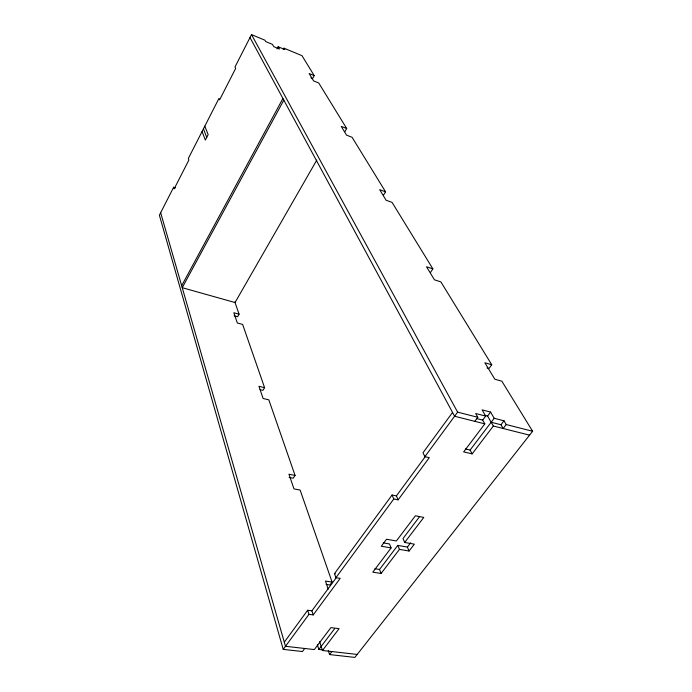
<?xml version="1.0" encoding="UTF-8"?>
<svg xmlns="http://www.w3.org/2000/svg" width="692" height="692" viewBox="0 0 692 692"><rect width="100%" height="100%" fill="white"/><g stroke="black" fill="none" stroke-linecap="round" stroke-linejoin="round"><path stroke-width="1.04" d="M175.534 187.869L173.657 187.255L159.394 215.221L283.218 649.381L302.439 651.535L304.722 648.482M277.025 48.942L278.167 46.762L279.49 49.037L273.738 46.641L272.432 44.366L265.693 41.555L264.932 40.205L251.507 34.6L235.003 66.968L235.687 68.378L219.615 99.838L218.983 98.376L188.328 158.485L188.873 160.042L174.159 188.855L173.657 187.255M283.262 49.625L284.023 48.181L301.98 55.68L314.22 75.618L312.62 78.542L310.916 77.85M181.667 285.709L282.916 98.463M283.815 100.132L182.238 287.69L235.038 302.542L316.789 160.086M234.865 302.032L239.077 314.185L237.59 316.754L234.095 315.794M344.901 131.627L346.701 128.522L318.752 82.997L313.597 80.895L309.116 73.525L314.22 75.618M239.077 314.185L233.827 312.741L237.33 323L242.641 324.444L264.595 387.676L262.934 390.366L260.114 389.683M383.524 195.109L385.565 191.805L352.081 137.284L346.554 135.148L341.234 126.394L346.701 128.522M264.595 387.676L258.946 386.309L263.107 398.488L268.816 399.838L295.06 475.439L293.192 478.233L289.126 477.419M430.528 272.38L432.881 268.859L392.061 202.384L386.11 200.248L379.683 189.669L385.565 191.805M284.3 642.159L307.663 610.258L311.893 610.82L336.468 577.405M283.218 649.381L308.969 614.358L313.208 614.92L340.196 578.348L335.914 577.699L334.487 573.633L392.061 495.022L396.395 495.896L398.134 499.849L429.282 457.646L424.897 456.651L423.002 452.767L452.551 412.432M295.06 475.439L288.953 474.202L293.97 488.889L300.146 490.092L332.073 582.058L329.937 584.974L326.157 584.411M432.881 268.859L426.523 266.757L434.438 279.802L440.882 281.895L491.752 364.736L488.993 368.49L487.021 367.928M335.914 577.699L393.783 498.984L392.061 495.022M424.897 456.651L457.62 412.147L251.507 34.6M396.395 495.896L425.485 456.348M474.79 421.341L477.817 417.293L475.681 413.513L485.697 416.091L482.687 420.096L484.832 423.876L463.666 451.893L472.143 453.874L493.344 426.021L529.553 435.156M493.344 426.021L487.601 416.039L490.593 412.077L482.134 409.872L485.697 416.091M383.351 542.883L389.466 543.947L391.11 547.926L372.806 572.154L381.102 573.469L399.448 549.361L397.779 545.4L379.527 569.481L381.102 573.469M323.052 649.918L318.874 649.442L334.573 628.743M419.456 516.82L403.012 538.506L404.708 542.459L414.361 544.163L409.084 551.031L399.448 549.361M472.143 453.874L470.093 450.059L494.2 418.271L504.01 420.797L506.224 424.542L532.606 431.272L354.875 657.4L329.574 654.571L328.259 650.515M357.202 654.442L322.463 650.497L339.089 628.656L330.897 627.627L314.315 649.572L285.485 646.293L160.656 212.729M404.708 542.459L423.781 517.408L415.39 515.791L396.36 540.98L386.517 539.232L381.283 546.222L391.11 547.926M409.084 551.031L407.389 547.087L410.667 542.805M504.01 420.797L500.982 424.75L503.179 428.504L506.224 424.542M329.574 654.571L331.883 651.561M332.073 582.058L325.448 581.072L328.181 589.091M334.487 573.633L335.291 573.755M374.882 568.729L379.527 569.481M397.779 545.4L407.389 547.087M393.783 498.984L398.134 499.849M465.396 448.952L470.093 450.059M484.832 423.876L454.609 416.247L250.002 37.55M476.451 418.513L482.687 420.096M491.182 422.258L501.492 424.879M457.62 412.147L477.817 417.293M484.781 415.321L487.601 416.039M491.752 364.736L484.841 362.755L494.849 379.225L501.847 381.18L532.606 431.272M278.167 46.762L284.827 49.539L284.023 48.181M490.593 412.077L494.2 418.271M204.815 126.16L208.154 134.611L205.351 140.069L202.055 131.575M203.431 128.868L206.744 137.345M311.893 610.82L313.208 614.92M319.635 641.622L322.463 650.497M307.663 610.258L308.969 614.358M317.36 644.641L318.874 649.442"/></g></svg>
